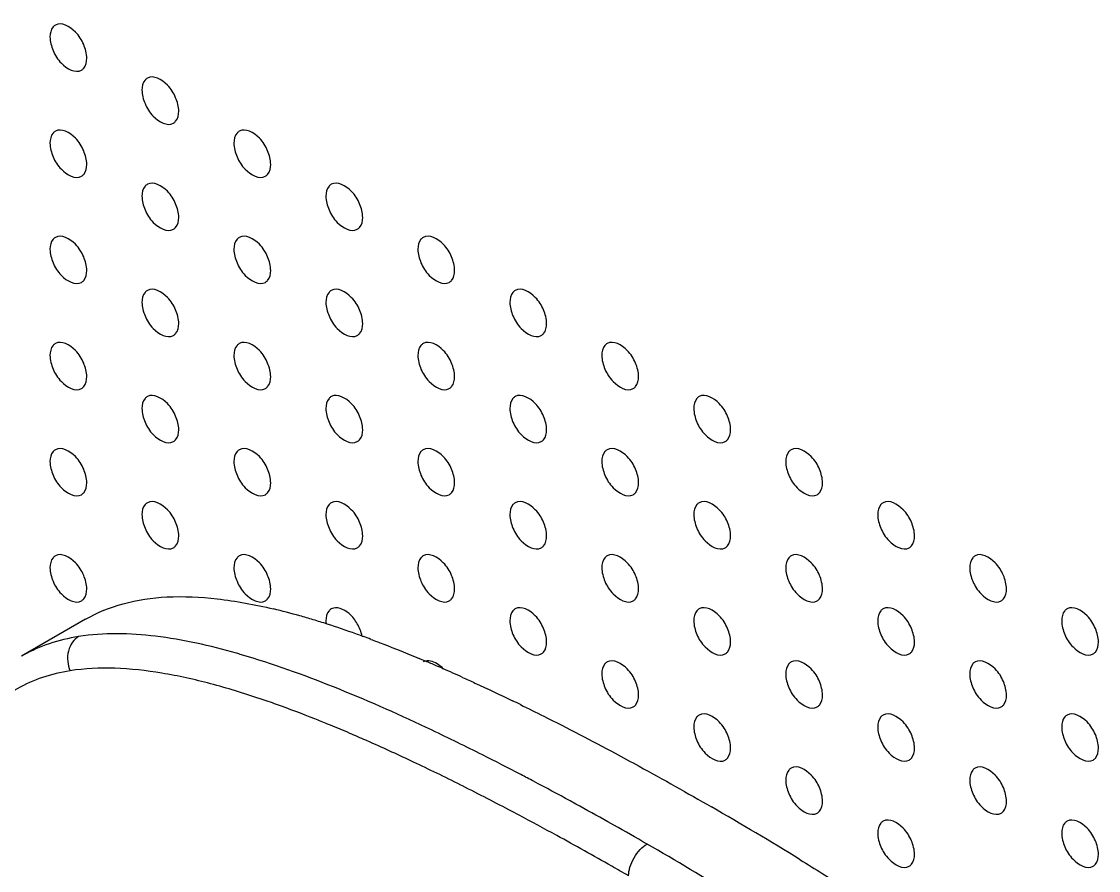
# Model space of a CAD drawing. Header units: millimetres. Extents: x 0 to 1189, y 0 to 841.
# Drawn here: x 138.58 to 179.98, y 384.7 to 417.35 of the extents above; entities that cross this region are included whole.
import ezdxf

# ---------------------------------------------------------------- set-up
doc = ezdxf.new("R2010")
doc.units = ezdxf.units.MM
doc.header["$LTSCALE"] = 65.395
doc.layers.get('0').update_dxf_attribs({"linetype": 'CONTINUOUS'})
doc.layers.add('AXIS', color=7, linetype='CONTINUOUS')

msp = doc.modelspace()

# ---------------------------------------------------------------- linework, layer by layer
at = {"color": 7, "linetype": 'Continuous'}
for p, q in [((141.049, 394.36), (138.584, 392.937)), ((151.672, 393.713), (151.734, 393.69)), ((151.672, 393.712), (151.734, 393.689))]:
    msp.add_line(p, q, dxfattribs=at)
at = {"color": 9, "linetype": 'Continuous'}
for p, q in [((150.455, 390.286), (150.351, 390.328)), ((150.455, 390.286), (150.351, 390.328)), ((151.988, 389.63), (151.823, 389.703)), ((151.988, 389.63), (151.823, 389.702)), ((155.533, 387.948), (155.469, 387.98)), ((155.533, 387.947), (155.469, 387.98)), ((159.897, 387.251), (159.673, 387.373)), ((159.897, 387.249), (159.673, 387.373)), ((157.691, 386.834), (157.441, 386.966)), ((157.691, 386.833), (157.441, 386.966)), ((161.359, 386.438), (161.126, 386.569)), ((161.359, 386.436), (161.126, 386.569))]:
    msp.add_line(p, q, dxfattribs=at)
at = {"color": 7, "linetype": 'Continuous'}
for centre, radius, start, end in [((142.468, 370.453), 24.984, 74.1794, 76.5794), ((141.366, 366.464), 29.122, 73.1643, 74.2323), ((140.541, 363.721), 31.987, 72.1755, 73.1729), ((139.177, 359.486), 36.436, 70.3327, 72.1727), ((137.593, 354.968), 41.224, 70.0299, 70.3723), ((136.879, 353.01), 43.308, 69.5411, 69.9397), ((131.151, 338.58), 58.834, 67.02921, 67.28988), ((130.111, 336.131), 61.495, 66.60745, 67.02801), ((129, 333.558), 64.297, 66.3527, 66.60865), ((127.495, 330.128), 68.043, 65.6577, 66.35066), ((117.674, 309.089), 91.263, 63.94578, 64.15797), ((92.477, 261.327), 145.273, 58.43919, 60.0042)]:
    msp.add_arc(centre, radius, start, end, dxfattribs=at)
at = {"color": 9, "linetype": 'Continuous'}
for centre, radius, start, end in [((141.462, 387.929), 5.775, 119.4736, 119.8874), ((141.466, 387.922), 5.783, 119.1568, 119.4736), ((139.06, 365.615), 28.519, 73.7535, 74.1529), ((135.612, 355.269), 38.024, 70.3691, 71.3787), ((128.48, 336.864), 57.765, 66.83235, 67.63993), ((118.531, 314.594), 83.57, 64.60634, 64.77715), ((113.963, 305.089), 94.115, 63.25946, 64.57553), ((126.384, 331.957), 63.101, 66.22511, 66.83589), ((121.211, 320.394), 75.768, 64.64562, 66.03408), ((116.505, 310.434), 86.784, 64.00414, 64.65363), ((106.63, 290.551), 110.398, 62.39958, 63.25557), ((113.003, 303.254), 94.773, 63.37918, 64.00394), ((103.69, 284.915), 116.755, 62.12891, 62.40244), ((105.891, 289.161), 110.558, 62.20792, 63.32009), ((100.405, 278.726), 123.761, 61.38728, 62.12422), ((94.291, 267.537), 136.512, 60.6866, 61.27637), ((99.152, 276.426), 124.966, 61.29989, 62.06701), ((87.34, 255.185), 150.685, 60.02345, 60.57945), ((91.524, 262.568), 140.785, 60.3021, 61.28552), ((85.657, 252.257), 152.649, 60.02572, 60.30674)]:
    msp.add_arc(centre, radius, start, end, dxfattribs=at)
at = {"color": 7, "linetype": 'Continuous'}
for points, knots in [([(141.049, 394.36), (141.498, 394.619), (142.518, 395.034), (144.245, 395.277), (146.197, 395.181), (147.554, 394.925), (148.267, 394.755)], [0, 0, 0, 0, 0.210385, 0.441023, 0.702336, 1, 1, 1, 1]), ([(152.017, 393.586), (152.169, 393.529), (152.788, 393.294), (153.403, 393.046), (153.865, 392.853)], [0, 0, 0, 0, 0.244367, 1, 1, 1, 1]), ([(155.541, 392.122), (155.699, 392.051), (156.34, 391.758), (156.977, 391.457), (157.455, 391.225)], [0, 0, 0, 0, 0.24613, 1, 1, 1, 1]), ([(157.759, 391.077), (158.059, 390.93), (159.283, 390.324), (160.495, 389.693), (161.404, 389.205)], [0, 0, 0, 0, 0.244916, 1, 1, 1, 1]), ([(161.404, 389.205), (161.712, 389.04), (162.953, 388.367), (164.184, 387.674), (165.104, 387.142)], [0, 0, 0, 0, 0.247209, 1, 1, 1, 1]), ([(168.513, 385.112), (168.805, 384.933), (169.966, 384.213), (171.116, 383.476), (171.97, 382.913)], [0, 0, 0, 0, 0.250715, 1, 1, 1, 1])]:
    msp.add_open_spline(points, degree=3, knots=knots, dxfattribs=at)
at = {"color": 9, "linetype": 'Continuous'}
for points, knots in [([(146.847, 393.05), (145.827, 393.34), (143.828, 393.795), (141.749, 393.848), (140.776, 393.692)], [0, 0, 0, 0, 0.518258, 1, 1, 1, 1]), ([(140.776, 393.692), (140.395, 393.63), (139.66, 393.455), (138.967, 393.151), (138.648, 392.973)], [0, 0, 0, 0, 0.514113, 1, 1, 1, 1]), ([(140.776, 393.692), (140.685, 393.639), (140.511, 393.475), (140.364, 393.134), (140.339, 392.745), (140.402, 392.49), (140.45, 392.376)], [0, 0, 0, 0, 0.216293, 0.471754, 0.744658, 1, 1, 1, 1]), ([(154.143, 390.196), (152.97, 390.749), (150.64, 391.781), (148.239, 392.645), (147.038, 392.995)], [0, 0, 0, 0, 0.509006, 1, 1, 1, 1]), ([(147.753, 391.302), (147.124, 391.514), (145.879, 391.895), (144.014, 392.314), (142.203, 392.519), (141.015, 392.467), (140.45, 392.376)], [0, 0, 0, 0, 0.267372, 0.524516, 0.769178, 1, 1, 1, 1]), ([(140.45, 392.376), (140.091, 392.318), (139.389, 392.151), (138.402, 391.718), (137.519, 391.098), (137.02, 390.576), (136.793, 390.293)], [0, 0, 0, 0, 0.25306, 0.500294, 0.747206, 1, 1, 1, 1]), ([(150.351, 390.328), (150.187, 390.395), (149.536, 390.658), (148.88, 390.906), (148.386, 391.082)], [0, 0, 0, 0, 0.252304, 1, 1, 1, 1]), ([(161.922, 384.489), (161.922, 384.6), (161.964, 384.844), (162.116, 385.193), (162.342, 385.5), (162.533, 385.658), (162.629, 385.713)], [0, 0, 0, 0, 0.227123, 0.500001, 0.772878, 1, 1, 1, 1]), ([(175.743, 377.024), (173.632, 378.674), (169.33, 381.691), (164.852, 384.429), (162.629, 385.713)], [0, 0, 0, 0, 0.510688, 1, 1, 1, 1])]:
    msp.add_open_spline(points, degree=3, knots=knots, dxfattribs=at)
at = {"layer": 'AXIS', "color": 7, "linetype": 'Continuous'}
for points, knots in [([(141.092, 415.937), (141.092, 416.116), (140.986, 416.49), (140.673, 417.017), (140.119, 417.347), (139.884, 417.211)], [0, 0, 0, 0, 0.277753, 0.577543, 1, 1, 1, 1]), ([(139.884, 417.211), (139.852, 417.192), (139.717, 417.078), (139.678, 416.887), (139.678, 416.753)], [0, 0, 0, 0, 0.220867, 1, 1, 1, 1]), ([(139.678, 416.753), (139.678, 416.575), (139.784, 416.2), (140.097, 415.673), (140.651, 415.343), (140.886, 415.48)], [0, 0, 0, 0, 0.277753, 0.577543, 1, 1, 1, 1]), ([(140.886, 415.48), (140.919, 415.499), (141.053, 415.612), (141.092, 415.803), (141.092, 415.937)], [0, 0, 0, 0, 0.220867, 1, 1, 1, 1]), ([(144.628, 413.896), (144.628, 414.074), (144.522, 414.449), (144.209, 414.976), (143.655, 415.306), (143.42, 415.17)], [0, 0, 0, 0, 0.277753, 0.577543, 1, 1, 1, 1]), ([(143.42, 415.17), (143.387, 415.15), (143.253, 415.037), (143.214, 414.846), (143.214, 414.712)], [0, 0, 0, 0, 0.220867, 1, 1, 1, 1]), ([(143.214, 414.712), (143.214, 414.533), (143.32, 414.159), (143.632, 413.632), (144.186, 413.302), (144.421, 413.438)], [0, 0, 0, 0, 0.277753, 0.577543, 1, 1, 1, 1]), ([(144.421, 413.438), (144.454, 413.457), (144.589, 413.571), (144.628, 413.762), (144.628, 413.896)], [0, 0, 0, 0, 0.220867, 1, 1, 1, 1]), ([(141.092, 411.854), (141.092, 412.033), (140.986, 412.408), (140.673, 412.934), (140.119, 413.265), (139.884, 413.128)], [0, 0, 0, 0, 0.277753, 0.577543, 1, 1, 1, 1]), ([(148.163, 411.854), (148.163, 412.033), (148.057, 412.408), (147.744, 412.934), (147.191, 413.265), (146.955, 413.128)], [0, 0, 0, 0, 0.277753, 0.577543, 1, 1, 1, 1]), ([(139.884, 413.128), (139.852, 413.109), (139.717, 412.996), (139.678, 412.805), (139.678, 412.671)], [0, 0, 0, 0, 0.220867, 1, 1, 1, 1]), ([(146.955, 413.128), (146.923, 413.109), (146.788, 412.996), (146.749, 412.805), (146.749, 412.671)], [0, 0, 0, 0, 0.220867, 1, 1, 1, 1]), ([(139.678, 412.671), (139.678, 412.492), (139.784, 412.117), (140.097, 411.591), (140.651, 411.26), (140.886, 411.397)], [0, 0, 0, 0, 0.277753, 0.577543, 1, 1, 1, 1]), ([(146.749, 412.671), (146.749, 412.492), (146.855, 412.117), (147.168, 411.591), (147.722, 411.26), (147.957, 411.397)], [0, 0, 0, 0, 0.277753, 0.577543, 1, 1, 1, 1]), ([(140.886, 411.397), (140.919, 411.416), (141.053, 411.53), (141.092, 411.72), (141.092, 411.854)], [0, 0, 0, 0, 0.220867, 1, 1, 1, 1]), ([(147.957, 411.397), (147.99, 411.416), (148.124, 411.53), (148.163, 411.72), (148.163, 411.854)], [0, 0, 0, 0, 0.220867, 1, 1, 1, 1]), ([(144.628, 409.813), (144.628, 409.992), (144.522, 410.367), (144.209, 410.893), (143.655, 411.224), (143.42, 411.087)], [0, 0, 0, 0, 0.277753, 0.577543, 1, 1, 1, 1]), ([(151.699, 409.813), (151.699, 409.992), (151.593, 410.367), (151.28, 410.893), (150.726, 411.224), (150.491, 411.087)], [0, 0, 0, 0, 0.277753, 0.577543, 1, 1, 1, 1]), ([(143.42, 411.087), (143.387, 411.068), (143.253, 410.954), (143.214, 410.764), (143.214, 410.63)], [0, 0, 0, 0, 0.220867, 1, 1, 1, 1]), ([(150.491, 411.087), (150.458, 411.068), (150.324, 410.955), (150.285, 410.764), (150.285, 410.63)], [0, 0, 0, 0, 0.220867, 1, 1, 1, 1]), ([(143.214, 410.63), (143.214, 410.451), (143.32, 410.076), (143.632, 409.55), (144.186, 409.219), (144.421, 409.356)], [0, 0, 0, 0, 0.277753, 0.577543, 1, 1, 1, 1]), ([(150.285, 410.63), (150.285, 410.451), (150.391, 410.076), (150.703, 409.55), (151.257, 409.219), (151.492, 409.356)], [0, 0, 0, 0, 0.277753, 0.577543, 1, 1, 1, 1]), ([(144.421, 409.356), (144.454, 409.375), (144.589, 409.488), (144.628, 409.679), (144.628, 409.813)], [0, 0, 0, 0, 0.220867, 1, 1, 1, 1]), ([(151.492, 409.356), (151.525, 409.375), (151.66, 409.488), (151.699, 409.679), (151.699, 409.813)], [0, 0, 0, 0, 0.220867, 1, 1, 1, 1]), ([(139.884, 409.046), (139.852, 409.027), (139.717, 408.913), (139.678, 408.722), (139.678, 408.588)], [0, 0, 0, 0, 0.220867, 1, 1, 1, 1]), ([(141.092, 407.772), (141.092, 407.951), (140.986, 408.325), (140.673, 408.852), (140.119, 409.182), (139.884, 409.046)], [0, 0, 0, 0, 0.277753, 0.577543, 1, 1, 1, 1]), ([(146.955, 409.046), (146.923, 409.027), (146.788, 408.913), (146.749, 408.723), (146.749, 408.588)], [0, 0, 0, 0, 0.220867, 1, 1, 1, 1]), ([(148.163, 407.772), (148.163, 407.951), (148.057, 408.325), (147.744, 408.852), (147.191, 409.182), (146.955, 409.046)], [0, 0, 0, 0, 0.277753, 0.577543, 1, 1, 1, 1]), ([(154.027, 409.046), (153.994, 409.027), (153.859, 408.913), (153.82, 408.723), (153.82, 408.588)], [0, 0, 0, 0, 0.220867, 1, 1, 1, 1]), ([(155.234, 407.772), (155.234, 407.951), (155.128, 408.326), (154.815, 408.852), (154.262, 409.182), (154.027, 409.046)], [0, 0, 0, 0, 0.277753, 0.577543, 1, 1, 1, 1]), ([(139.678, 408.588), (139.678, 408.41), (139.784, 408.035), (140.097, 407.508), (140.651, 407.178), (140.886, 407.315)], [0, 0, 0, 0, 0.277753, 0.577543, 1, 1, 1, 1]), ([(146.749, 408.588), (146.749, 408.41), (146.855, 408.035), (147.168, 407.509), (147.722, 407.178), (147.957, 407.315)], [0, 0, 0, 0, 0.277753, 0.577543, 1, 1, 1, 1]), ([(153.82, 408.588), (153.82, 408.41), (153.926, 408.035), (154.239, 407.509), (154.793, 407.178), (155.028, 407.315)], [0, 0, 0, 0, 0.277753, 0.577543, 1, 1, 1, 1]), ([(140.886, 407.315), (140.919, 407.334), (141.053, 407.447), (141.092, 407.638), (141.092, 407.772)], [0, 0, 0, 0, 0.220867, 1, 1, 1, 1]), ([(147.957, 407.315), (147.99, 407.334), (148.124, 407.447), (148.163, 407.638), (148.163, 407.772)], [0, 0, 0, 0, 0.220867, 1, 1, 1, 1]), ([(155.028, 407.315), (155.061, 407.334), (155.195, 407.447), (155.234, 407.638), (155.234, 407.772)], [0, 0, 0, 0, 0.220867, 1, 1, 1, 1]), ([(143.42, 407.005), (143.387, 406.985), (143.253, 406.872), (143.214, 406.681), (143.214, 406.547)], [0, 0, 0, 0, 0.220867, 1, 1, 1, 1]), ([(144.628, 405.731), (144.628, 405.909), (144.522, 406.284), (144.209, 406.811), (143.655, 407.141), (143.42, 407.005)], [0, 0, 0, 0, 0.277753, 0.577543, 1, 1, 1, 1]), ([(150.491, 407.005), (150.458, 406.985), (150.324, 406.872), (150.285, 406.681), (150.285, 406.547)], [0, 0, 0, 0, 0.220867, 1, 1, 1, 1]), ([(151.699, 405.731), (151.699, 405.909), (151.593, 406.284), (151.28, 406.811), (150.726, 407.141), (150.491, 407.005)], [0, 0, 0, 0, 0.277753, 0.577543, 1, 1, 1, 1]), ([(157.562, 407.005), (157.529, 406.986), (157.395, 406.872), (157.356, 406.681), (157.356, 406.547)], [0, 0, 0, 0, 0.220867, 1, 1, 1, 1]), ([(158.77, 405.731), (158.77, 405.91), (158.664, 406.284), (158.351, 406.811), (157.797, 407.141), (157.562, 407.005)], [0, 0, 0, 0, 0.277753, 0.577543, 1, 1, 1, 1]), ([(143.214, 406.547), (143.214, 406.368), (143.32, 405.994), (143.632, 405.467), (144.186, 405.137), (144.421, 405.273)], [0, 0, 0, 0, 0.277753, 0.577543, 1, 1, 1, 1]), ([(150.285, 406.547), (150.285, 406.368), (150.391, 405.994), (150.703, 405.467), (151.257, 405.137), (151.492, 405.273)], [0, 0, 0, 0, 0.277753, 0.577543, 1, 1, 1, 1]), ([(157.356, 406.547), (157.356, 406.368), (157.462, 405.994), (157.775, 405.467), (158.328, 405.137), (158.563, 405.273)], [0, 0, 0, 0, 0.277753, 0.577543, 1, 1, 1, 1]), ([(144.421, 405.273), (144.454, 405.292), (144.589, 405.406), (144.628, 405.597), (144.628, 405.731)], [0, 0, 0, 0, 0.220867, 1, 1, 1, 1]), ([(151.492, 405.273), (151.525, 405.292), (151.66, 405.406), (151.699, 405.597), (151.699, 405.731)], [0, 0, 0, 0, 0.220867, 1, 1, 1, 1]), ([(158.563, 405.273), (158.596, 405.292), (158.731, 405.406), (158.77, 405.597), (158.77, 405.731)], [0, 0, 0, 0, 0.220867, 1, 1, 1, 1]), ([(139.884, 404.963), (139.852, 404.944), (139.717, 404.831), (139.678, 404.64), (139.678, 404.506)], [0, 0, 0, 0, 0.220867, 1, 1, 1, 1]), ([(141.092, 403.689), (141.092, 403.868), (140.986, 404.243), (140.673, 404.769), (140.119, 405.1), (139.884, 404.963)], [0, 0, 0, 0, 0.277753, 0.577543, 1, 1, 1, 1]), ([(146.955, 404.963), (146.923, 404.944), (146.788, 404.831), (146.749, 404.64), (146.749, 404.506)], [0, 0, 0, 0, 0.220867, 1, 1, 1, 1]), ([(148.163, 403.689), (148.163, 403.868), (148.057, 404.243), (147.744, 404.769), (147.191, 405.1), (146.955, 404.963)], [0, 0, 0, 0, 0.277753, 0.577543, 1, 1, 1, 1]), ([(154.027, 404.963), (153.994, 404.944), (153.859, 404.831), (153.82, 404.64), (153.82, 404.506)], [0, 0, 0, 0, 0.220867, 1, 1, 1, 1]), ([(155.234, 403.689), (155.234, 403.868), (155.128, 404.243), (154.815, 404.769), (154.262, 405.1), (154.027, 404.963)], [0, 0, 0, 0, 0.277753, 0.577543, 1, 1, 1, 1]), ([(161.098, 404.963), (161.065, 404.944), (160.93, 404.831), (160.891, 404.64), (160.891, 404.506)], [0, 0, 0, 0, 0.220867, 1, 1, 1, 1]), ([(162.305, 403.69), (162.305, 403.868), (162.199, 404.243), (161.887, 404.769), (161.333, 405.1), (161.098, 404.963)], [0, 0, 0, 0, 0.277753, 0.577543, 1, 1, 1, 1]), ([(139.678, 404.506), (139.678, 404.327), (139.784, 403.952), (140.097, 403.426), (140.651, 403.095), (140.886, 403.232)], [0, 0, 0, 0, 0.277753, 0.577543, 1, 1, 1, 1]), ([(146.749, 404.506), (146.749, 404.327), (146.855, 403.952), (147.168, 403.426), (147.722, 403.095), (147.957, 403.232)], [0, 0, 0, 0, 0.277753, 0.577543, 1, 1, 1, 1]), ([(153.82, 404.506), (153.82, 404.327), (153.926, 403.952), (154.239, 403.426), (154.793, 403.095), (155.028, 403.232)], [0, 0, 0, 0, 0.277753, 0.577543, 1, 1, 1, 1]), ([(160.891, 404.506), (160.891, 404.327), (160.997, 403.952), (161.31, 403.426), (161.864, 403.096), (162.099, 403.232)], [0, 0, 0, 0, 0.277753, 0.577543, 1, 1, 1, 1]), ([(140.886, 403.232), (140.919, 403.251), (141.053, 403.365), (141.092, 403.555), (141.092, 403.689)], [0, 0, 0, 0, 0.220867, 1, 1, 1, 1]), ([(147.957, 403.232), (147.99, 403.251), (148.124, 403.365), (148.163, 403.555), (148.163, 403.689)], [0, 0, 0, 0, 0.220867, 1, 1, 1, 1]), ([(155.028, 403.232), (155.061, 403.251), (155.195, 403.365), (155.234, 403.555), (155.234, 403.689)], [0, 0, 0, 0, 0.220867, 1, 1, 1, 1]), ([(162.099, 403.232), (162.132, 403.251), (162.266, 403.365), (162.305, 403.555), (162.305, 403.69)], [0, 0, 0, 0, 0.220867, 1, 1, 1, 1]), ([(143.42, 402.922), (143.387, 402.903), (143.253, 402.789), (143.214, 402.599), (143.214, 402.465)], [0, 0, 0, 0, 0.220867, 1, 1, 1, 1]), ([(144.628, 401.648), (144.628, 401.827), (144.522, 402.202), (144.209, 402.728), (143.655, 403.059), (143.42, 402.922)], [0, 0, 0, 0, 0.277753, 0.577543, 1, 1, 1, 1]), ([(150.491, 402.922), (150.458, 402.903), (150.324, 402.789), (150.285, 402.599), (150.285, 402.465)], [0, 0, 0, 0, 0.220867, 1, 1, 1, 1]), ([(151.699, 401.648), (151.699, 401.827), (151.593, 402.202), (151.28, 402.728), (150.726, 403.059), (150.491, 402.922)], [0, 0, 0, 0, 0.277753, 0.577543, 1, 1, 1, 1]), ([(157.562, 402.922), (157.529, 402.903), (157.395, 402.79), (157.356, 402.599), (157.356, 402.465)], [0, 0, 0, 0, 0.220867, 1, 1, 1, 1]), ([(158.77, 401.648), (158.77, 401.827), (158.664, 402.202), (158.351, 402.728), (157.797, 403.059), (157.562, 402.922)], [0, 0, 0, 0, 0.277753, 0.577543, 1, 1, 1, 1]), ([(164.633, 402.922), (164.6, 402.903), (164.466, 402.79), (164.427, 402.599), (164.427, 402.465)], [0, 0, 0, 0, 0.220867, 1, 1, 1, 1]), ([(165.841, 401.648), (165.841, 401.827), (165.735, 402.202), (165.422, 402.728), (164.868, 403.059), (164.633, 402.922)], [0, 0, 0, 0, 0.277753, 0.577543, 1, 1, 1, 1]), ([(143.214, 402.465), (143.214, 402.286), (143.32, 401.911), (143.632, 401.385), (144.186, 401.054), (144.421, 401.191)], [0, 0, 0, 0, 0.277753, 0.577543, 1, 1, 1, 1]), ([(150.285, 402.465), (150.285, 402.286), (150.391, 401.911), (150.703, 401.385), (151.257, 401.054), (151.492, 401.191)], [0, 0, 0, 0, 0.277753, 0.577543, 1, 1, 1, 1]), ([(157.356, 402.465), (157.356, 402.286), (157.462, 401.911), (157.775, 401.385), (158.328, 401.054), (158.563, 401.191)], [0, 0, 0, 0, 0.277753, 0.577543, 1, 1, 1, 1]), ([(164.427, 402.465), (164.427, 402.286), (164.533, 401.911), (164.846, 401.385), (165.399, 401.054), (165.635, 401.191)], [0, 0, 0, 0, 0.277753, 0.577543, 1, 1, 1, 1]), ([(144.421, 401.191), (144.454, 401.21), (144.589, 401.323), (144.628, 401.514), (144.628, 401.648)], [0, 0, 0, 0, 0.220867, 1, 1, 1, 1]), ([(151.492, 401.191), (151.525, 401.21), (151.66, 401.323), (151.699, 401.514), (151.699, 401.648)], [0, 0, 0, 0, 0.220867, 1, 1, 1, 1]), ([(158.563, 401.191), (158.596, 401.21), (158.731, 401.323), (158.77, 401.514), (158.77, 401.648)], [0, 0, 0, 0, 0.220867, 1, 1, 1, 1]), ([(165.635, 401.191), (165.667, 401.21), (165.802, 401.324), (165.841, 401.514), (165.841, 401.648)], [0, 0, 0, 0, 0.220867, 1, 1, 1, 1]), ([(139.884, 400.881), (139.852, 400.862), (139.717, 400.748), (139.678, 400.557), (139.678, 400.423)], [0, 0, 0, 0, 0.220867, 1, 1, 1, 1]), ([(141.092, 399.607), (141.092, 399.786), (140.986, 400.16), (140.673, 400.687), (140.119, 401.017), (139.884, 400.881)], [0, 0, 0, 0, 0.277753, 0.577543, 1, 1, 1, 1]), ([(146.955, 400.881), (146.923, 400.862), (146.788, 400.748), (146.749, 400.558), (146.749, 400.423)], [0, 0, 0, 0, 0.220867, 1, 1, 1, 1]), ([(148.163, 399.607), (148.163, 399.786), (148.057, 400.16), (147.744, 400.687), (147.191, 401.017), (146.955, 400.881)], [0, 0, 0, 0, 0.277753, 0.577543, 1, 1, 1, 1]), ([(154.027, 400.881), (153.994, 400.862), (153.859, 400.748), (153.82, 400.558), (153.82, 400.423)], [0, 0, 0, 0, 0.220867, 1, 1, 1, 1]), ([(155.234, 399.607), (155.234, 399.786), (155.128, 400.161), (154.815, 400.687), (154.262, 401.017), (154.027, 400.881)], [0, 0, 0, 0, 0.277753, 0.577543, 1, 1, 1, 1]), ([(161.098, 400.881), (161.065, 400.862), (160.93, 400.748), (160.891, 400.558), (160.891, 400.424)], [0, 0, 0, 0, 0.220867, 1, 1, 1, 1]), ([(162.305, 399.607), (162.305, 399.786), (162.199, 400.161), (161.887, 400.687), (161.333, 401.018), (161.098, 400.881)], [0, 0, 0, 0, 0.277753, 0.577543, 1, 1, 1, 1]), ([(168.169, 400.881), (168.136, 400.862), (168.001, 400.748), (167.962, 400.558), (167.962, 400.424)], [0, 0, 0, 0, 0.220867, 1, 1, 1, 1]), ([(169.376, 399.607), (169.376, 399.786), (169.27, 400.161), (168.958, 400.687), (168.404, 401.018), (168.169, 400.881)], [0, 0, 0, 0, 0.277753, 0.577543, 1, 1, 1, 1]), ([(139.678, 400.423), (139.678, 400.245), (139.784, 399.87), (140.097, 399.343), (140.651, 399.013), (140.886, 399.149)], [0, 0, 0, 0, 0.277753, 0.577543, 1, 1, 1, 1]), ([(146.749, 400.423), (146.749, 400.245), (146.855, 399.87), (147.168, 399.344), (147.722, 399.013), (147.957, 399.15)], [0, 0, 0, 0, 0.277753, 0.577543, 1, 1, 1, 1]), ([(153.82, 400.423), (153.82, 400.245), (153.926, 399.87), (154.239, 399.344), (154.793, 399.013), (155.028, 399.15)], [0, 0, 0, 0, 0.277753, 0.577543, 1, 1, 1, 1]), ([(160.891, 400.424), (160.891, 400.245), (160.997, 399.87), (161.31, 399.344), (161.864, 399.013), (162.099, 399.15)], [0, 0, 0, 0, 0.277753, 0.577543, 1, 1, 1, 1]), ([(167.962, 400.424), (167.962, 400.245), (168.068, 399.87), (168.381, 399.344), (168.935, 399.013), (169.17, 399.15)], [0, 0, 0, 0, 0.277753, 0.577543, 1, 1, 1, 1]), ([(140.886, 399.149), (140.919, 399.169), (141.053, 399.282), (141.092, 399.473), (141.092, 399.607)], [0, 0, 0, 0, 0.220867, 1, 1, 1, 1]), ([(147.957, 399.15), (147.99, 399.169), (148.124, 399.282), (148.163, 399.473), (148.163, 399.607)], [0, 0, 0, 0, 0.220867, 1, 1, 1, 1]), ([(155.028, 399.15), (155.061, 399.169), (155.195, 399.282), (155.234, 399.473), (155.234, 399.607)], [0, 0, 0, 0, 0.220867, 1, 1, 1, 1]), ([(162.099, 399.15), (162.132, 399.169), (162.266, 399.282), (162.305, 399.473), (162.305, 399.607)], [0, 0, 0, 0, 0.220867, 1, 1, 1, 1]), ([(169.17, 399.15), (169.203, 399.169), (169.337, 399.282), (169.376, 399.473), (169.376, 399.607)], [0, 0, 0, 0, 0.220867, 1, 1, 1, 1]), ([(143.42, 398.839), (143.387, 398.82), (143.253, 398.707), (143.214, 398.516), (143.214, 398.382)], [0, 0, 0, 0, 0.220867, 1, 1, 1, 1]), ([(144.628, 397.566), (144.628, 397.744), (144.522, 398.119), (144.209, 398.646), (143.655, 398.976), (143.42, 398.839)], [0, 0, 0, 0, 0.277753, 0.577543, 1, 1, 1, 1]), ([(150.491, 398.84), (150.458, 398.82), (150.324, 398.707), (150.285, 398.516), (150.285, 398.382)], [0, 0, 0, 0, 0.220867, 1, 1, 1, 1]), ([(151.699, 397.566), (151.699, 397.744), (151.593, 398.119), (151.28, 398.646), (150.726, 398.976), (150.491, 398.84)], [0, 0, 0, 0, 0.277753, 0.577543, 1, 1, 1, 1]), ([(157.562, 398.84), (157.529, 398.821), (157.395, 398.707), (157.356, 398.516), (157.356, 398.382)], [0, 0, 0, 0, 0.220867, 1, 1, 1, 1]), ([(158.77, 397.566), (158.77, 397.745), (158.664, 398.119), (158.351, 398.646), (157.797, 398.976), (157.562, 398.84)], [0, 0, 0, 0, 0.277753, 0.577543, 1, 1, 1, 1]), ([(164.633, 398.84), (164.6, 398.821), (164.466, 398.707), (164.427, 398.516), (164.427, 398.382)], [0, 0, 0, 0, 0.220867, 1, 1, 1, 1]), ([(165.841, 397.566), (165.841, 397.745), (165.735, 398.119), (165.422, 398.646), (164.868, 398.976), (164.633, 398.84)], [0, 0, 0, 0, 0.277753, 0.577543, 1, 1, 1, 1]), ([(171.704, 398.84), (171.671, 398.821), (171.537, 398.707), (171.498, 398.516), (171.498, 398.382)], [0, 0, 0, 0, 0.220867, 1, 1, 1, 1]), ([(172.912, 397.566), (172.912, 397.745), (172.806, 398.119), (172.493, 398.646), (171.939, 398.976), (171.704, 398.84)], [0, 0, 0, 0, 0.277753, 0.577543, 1, 1, 1, 1]), ([(143.214, 398.382), (143.214, 398.203), (143.32, 397.829), (143.632, 397.302), (144.186, 396.972), (144.421, 397.108)], [0, 0, 0, 0, 0.277753, 0.577543, 1, 1, 1, 1]), ([(150.285, 398.382), (150.285, 398.203), (150.391, 397.829), (150.703, 397.302), (151.257, 396.972), (151.492, 397.108)], [0, 0, 0, 0, 0.277753, 0.577543, 1, 1, 1, 1]), ([(157.356, 398.382), (157.356, 398.203), (157.462, 397.829), (157.775, 397.302), (158.328, 396.972), (158.563, 397.108)], [0, 0, 0, 0, 0.277753, 0.577543, 1, 1, 1, 1]), ([(164.427, 398.382), (164.427, 398.204), (164.533, 397.829), (164.846, 397.302), (165.399, 396.972), (165.635, 397.108)], [0, 0, 0, 0, 0.277753, 0.577543, 1, 1, 1, 1]), ([(171.498, 398.382), (171.498, 398.204), (171.604, 397.829), (171.917, 397.302), (172.471, 396.972), (172.706, 397.109)], [0, 0, 0, 0, 0.277753, 0.577543, 1, 1, 1, 1]), ([(144.421, 397.108), (144.454, 397.127), (144.589, 397.241), (144.628, 397.432), (144.628, 397.566)], [0, 0, 0, 0, 0.220867, 1, 1, 1, 1]), ([(151.492, 397.108), (151.525, 397.127), (151.66, 397.241), (151.699, 397.432), (151.699, 397.566)], [0, 0, 0, 0, 0.220867, 1, 1, 1, 1]), ([(158.563, 397.108), (158.596, 397.127), (158.731, 397.241), (158.77, 397.432), (158.77, 397.566)], [0, 0, 0, 0, 0.220867, 1, 1, 1, 1]), ([(165.635, 397.108), (165.667, 397.128), (165.802, 397.241), (165.841, 397.432), (165.841, 397.566)], [0, 0, 0, 0, 0.220867, 1, 1, 1, 1]), ([(172.706, 397.109), (172.738, 397.128), (172.873, 397.241), (172.912, 397.432), (172.912, 397.566)], [0, 0, 0, 0, 0.220867, 1, 1, 1, 1]), ([(139.884, 396.798), (139.852, 396.779), (139.717, 396.666), (139.678, 396.475), (139.678, 396.341)], [0, 0, 0, 0, 0.220867, 1, 1, 1, 1]), ([(141.092, 395.524), (141.092, 395.703), (140.986, 396.078), (140.673, 396.604), (140.119, 396.935), (139.884, 396.798)], [0, 0, 0, 0, 0.277753, 0.577543, 1, 1, 1, 1]), ([(146.955, 396.798), (146.923, 396.779), (146.788, 396.666), (146.749, 396.475), (146.749, 396.341)], [0, 0, 0, 0, 0.220867, 1, 1, 1, 1]), ([(148.163, 395.524), (148.163, 395.703), (148.057, 396.078), (147.744, 396.604), (147.191, 396.935), (146.955, 396.798)], [0, 0, 0, 0, 0.277753, 0.577543, 1, 1, 1, 1]), ([(154.027, 396.798), (153.994, 396.779), (153.859, 396.666), (153.82, 396.475), (153.82, 396.341)], [0, 0, 0, 0, 0.220867, 1, 1, 1, 1]), ([(155.234, 395.524), (155.234, 395.703), (155.128, 396.078), (154.815, 396.604), (154.262, 396.935), (154.027, 396.798)], [0, 0, 0, 0, 0.277753, 0.577543, 1, 1, 1, 1]), ([(161.098, 396.798), (161.065, 396.779), (160.93, 396.666), (160.891, 396.475), (160.891, 396.341)], [0, 0, 0, 0, 0.220867, 1, 1, 1, 1]), ([(162.305, 395.525), (162.305, 395.703), (162.199, 396.078), (161.887, 396.604), (161.333, 396.935), (161.098, 396.798)], [0, 0, 0, 0, 0.277753, 0.577543, 1, 1, 1, 1]), ([(168.169, 396.798), (168.136, 396.779), (168.001, 396.666), (167.962, 396.475), (167.962, 396.341)], [0, 0, 0, 0, 0.220867, 1, 1, 1, 1]), ([(169.376, 395.525), (169.376, 395.703), (169.27, 396.078), (168.958, 396.605), (168.404, 396.935), (168.169, 396.798)], [0, 0, 0, 0, 0.277753, 0.577543, 1, 1, 1, 1]), ([(175.24, 396.799), (175.207, 396.779), (175.072, 396.666), (175.033, 396.475), (175.033, 396.341)], [0, 0, 0, 0, 0.220867, 1, 1, 1, 1]), ([(176.448, 395.525), (176.448, 395.703), (176.341, 396.078), (176.029, 396.605), (175.475, 396.935), (175.24, 396.799)], [0, 0, 0, 0, 0.277753, 0.577543, 1, 1, 1, 1]), ([(139.678, 396.341), (139.678, 396.162), (139.784, 395.787), (140.097, 395.261), (140.651, 394.93), (140.886, 395.067)], [0, 0, 0, 0, 0.277753, 0.577543, 1, 1, 1, 1]), ([(146.749, 396.341), (146.749, 396.162), (146.855, 395.787), (147.168, 395.261), (147.722, 394.93), (147.957, 395.067)], [0, 0, 0, 0, 0.277753, 0.577543, 1, 1, 1, 1]), ([(153.82, 396.341), (153.82, 396.162), (153.926, 395.787), (154.239, 395.261), (154.793, 394.93), (155.028, 395.067)], [0, 0, 0, 0, 0.277753, 0.577543, 1, 1, 1, 1]), ([(160.891, 396.341), (160.891, 396.162), (160.997, 395.787), (161.31, 395.261), (161.864, 394.931), (162.099, 395.067)], [0, 0, 0, 0, 0.277753, 0.577543, 1, 1, 1, 1]), ([(167.962, 396.341), (167.962, 396.162), (168.068, 395.788), (168.381, 395.261), (168.935, 394.931), (169.17, 395.067)], [0, 0, 0, 0, 0.277753, 0.577543, 1, 1, 1, 1]), ([(175.033, 396.341), (175.033, 396.162), (175.14, 395.788), (175.452, 395.261), (176.006, 394.931), (176.241, 395.067)], [0, 0, 0, 0, 0.277753, 0.577543, 1, 1, 1, 1]), ([(140.886, 395.067), (140.919, 395.086), (141.053, 395.2), (141.092, 395.39), (141.092, 395.524)], [0, 0, 0, 0, 0.220867, 1, 1, 1, 1]), ([(147.957, 395.067), (147.99, 395.086), (148.124, 395.2), (148.163, 395.39), (148.163, 395.524)], [0, 0, 0, 0, 0.220867, 1, 1, 1, 1]), ([(155.028, 395.067), (155.061, 395.086), (155.195, 395.2), (155.234, 395.39), (155.234, 395.524)], [0, 0, 0, 0, 0.220867, 1, 1, 1, 1]), ([(162.099, 395.067), (162.132, 395.086), (162.266, 395.2), (162.305, 395.39), (162.305, 395.525)], [0, 0, 0, 0, 0.220867, 1, 1, 1, 1]), ([(169.17, 395.067), (169.203, 395.086), (169.337, 395.2), (169.376, 395.39), (169.376, 395.525)], [0, 0, 0, 0, 0.220867, 1, 1, 1, 1]), ([(176.241, 395.067), (176.274, 395.086), (176.409, 395.2), (176.448, 395.391), (176.448, 395.525)], [0, 0, 0, 0, 0.220867, 1, 1, 1, 1]), ([(150.491, 394.757), (150.458, 394.738), (150.324, 394.624), (150.285, 394.434), (150.285, 394.3)], [0, 0, 0, 0, 0.220867, 1, 1, 1, 1]), ([(151.674, 393.711), (151.64, 393.877), (151.504, 394.197), (151.18, 394.642), (150.694, 394.875), (150.491, 394.757)], [0, 0, 0, 0, 0.294811, 0.589023, 1, 1, 1, 1]), ([(157.562, 394.757), (157.529, 394.738), (157.395, 394.625), (157.356, 394.434), (157.356, 394.3)], [0, 0, 0, 0, 0.220867, 1, 1, 1, 1]), ([(158.77, 393.483), (158.77, 393.662), (158.664, 394.037), (158.351, 394.563), (157.797, 394.894), (157.562, 394.757)], [0, 0, 0, 0, 0.277753, 0.577543, 1, 1, 1, 1]), ([(164.633, 394.757), (164.6, 394.738), (164.466, 394.625), (164.427, 394.434), (164.427, 394.3)], [0, 0, 0, 0, 0.220867, 1, 1, 1, 1]), ([(165.841, 393.483), (165.841, 393.662), (165.735, 394.037), (165.422, 394.563), (164.868, 394.894), (164.633, 394.757)], [0, 0, 0, 0, 0.277753, 0.577543, 1, 1, 1, 1]), ([(171.704, 394.757), (171.671, 394.738), (171.537, 394.625), (171.498, 394.434), (171.498, 394.3)], [0, 0, 0, 0, 0.220867, 1, 1, 1, 1]), ([(172.912, 393.483), (172.912, 393.662), (172.806, 394.037), (172.493, 394.563), (171.939, 394.894), (171.704, 394.757)], [0, 0, 0, 0, 0.277753, 0.577543, 1, 1, 1, 1]), ([(178.775, 394.757), (178.742, 394.738), (178.608, 394.625), (178.569, 394.434), (178.569, 394.3)], [0, 0, 0, 0, 0.220867, 1, 1, 1, 1]), ([(179.983, 393.483), (179.983, 393.662), (179.877, 394.037), (179.564, 394.563), (179.01, 394.894), (178.775, 394.757)], [0, 0, 0, 0, 0.277753, 0.577543, 1, 1, 1, 1]), ([(157.356, 394.3), (157.356, 394.121), (157.462, 393.746), (157.775, 393.22), (158.328, 392.889), (158.563, 393.026)], [0, 0, 0, 0, 0.277753, 0.577543, 1, 1, 1, 1]), ([(164.427, 394.3), (164.427, 394.121), (164.533, 393.746), (164.846, 393.22), (165.399, 392.889), (165.635, 393.026)], [0, 0, 0, 0, 0.277753, 0.577543, 1, 1, 1, 1]), ([(171.498, 394.3), (171.498, 394.121), (171.604, 393.746), (171.917, 393.22), (172.471, 392.889), (172.706, 393.026)], [0, 0, 0, 0, 0.277753, 0.577543, 1, 1, 1, 1]), ([(178.569, 394.3), (178.569, 394.121), (178.675, 393.746), (178.988, 393.22), (179.542, 392.889), (179.777, 393.026)], [0, 0, 0, 0, 0.277753, 0.577543, 1, 1, 1, 1]), ([(158.563, 393.026), (158.596, 393.045), (158.731, 393.158), (158.77, 393.349), (158.77, 393.483)], [0, 0, 0, 0, 0.220867, 1, 1, 1, 1]), ([(165.635, 393.026), (165.667, 393.045), (165.802, 393.159), (165.841, 393.349), (165.841, 393.483)], [0, 0, 0, 0, 0.220867, 1, 1, 1, 1]), ([(172.706, 393.026), (172.738, 393.045), (172.873, 393.159), (172.912, 393.349), (172.912, 393.483)], [0, 0, 0, 0, 0.220867, 1, 1, 1, 1]), ([(179.777, 393.026), (179.81, 393.045), (179.944, 393.159), (179.983, 393.349), (179.983, 393.483)], [0, 0, 0, 0, 0.220867, 1, 1, 1, 1]), ([(154.79, 392.456), (154.737, 392.512), (154.554, 392.678), (154.28, 392.795), (154.11, 392.75)], [0, 0, 0, 0, 0.303546, 1, 1, 1, 1]), ([(161.098, 392.716), (161.065, 392.697), (160.93, 392.583), (160.891, 392.393), (160.891, 392.259)], [0, 0, 0, 0, 0.220867, 1, 1, 1, 1]), ([(162.305, 391.442), (162.305, 391.621), (162.199, 391.996), (161.887, 392.522), (161.333, 392.853), (161.098, 392.716)], [0, 0, 0, 0, 0.277753, 0.577543, 1, 1, 1, 1]), ([(168.169, 392.716), (168.136, 392.697), (168.001, 392.583), (167.962, 392.393), (167.962, 392.259)], [0, 0, 0, 0, 0.220867, 1, 1, 1, 1]), ([(169.376, 391.442), (169.376, 391.621), (169.27, 391.996), (168.958, 392.522), (168.404, 392.853), (168.169, 392.716)], [0, 0, 0, 0, 0.277753, 0.577543, 1, 1, 1, 1]), ([(175.24, 392.716), (175.207, 392.697), (175.072, 392.583), (175.033, 392.393), (175.033, 392.259)], [0, 0, 0, 0, 0.220867, 1, 1, 1, 1]), ([(176.448, 391.442), (176.448, 391.621), (176.341, 391.996), (176.029, 392.522), (175.475, 392.853), (175.24, 392.716)], [0, 0, 0, 0, 0.277753, 0.577543, 1, 1, 1, 1]), ([(160.891, 392.259), (160.891, 392.08), (160.997, 391.705), (161.31, 391.179), (161.864, 390.848), (162.099, 390.985)], [0, 0, 0, 0, 0.277753, 0.577543, 1, 1, 1, 1]), ([(167.962, 392.259), (167.962, 392.08), (168.068, 391.705), (168.381, 391.179), (168.935, 390.848), (169.17, 390.985)], [0, 0, 0, 0, 0.277753, 0.577543, 1, 1, 1, 1]), ([(175.033, 392.259), (175.033, 392.08), (175.14, 391.705), (175.452, 391.179), (176.006, 390.848), (176.241, 390.985)], [0, 0, 0, 0, 0.277753, 0.577543, 1, 1, 1, 1]), ([(162.099, 390.985), (162.132, 391.004), (162.266, 391.117), (162.305, 391.308), (162.305, 391.442)], [0, 0, 0, 0, 0.220867, 1, 1, 1, 1]), ([(169.17, 390.985), (169.203, 391.004), (169.337, 391.117), (169.376, 391.308), (169.376, 391.442)], [0, 0, 0, 0, 0.220867, 1, 1, 1, 1]), ([(176.241, 390.985), (176.274, 391.004), (176.409, 391.117), (176.448, 391.308), (176.448, 391.442)], [0, 0, 0, 0, 0.220867, 1, 1, 1, 1]), ([(165.841, 389.401), (165.841, 389.58), (165.735, 389.954), (165.422, 390.481), (164.868, 390.811), (164.633, 390.675)], [0, 0, 0, 0, 0.277753, 0.577543, 1, 1, 1, 1]), ([(172.912, 389.401), (172.912, 389.58), (172.806, 389.954), (172.493, 390.481), (171.939, 390.811), (171.704, 390.675)], [0, 0, 0, 0, 0.277753, 0.577543, 1, 1, 1, 1]), ([(179.983, 389.401), (179.983, 389.58), (179.877, 389.954), (179.564, 390.481), (179.01, 390.811), (178.775, 390.675)], [0, 0, 0, 0, 0.277753, 0.577543, 1, 1, 1, 1]), ([(164.633, 390.675), (164.6, 390.656), (164.466, 390.542), (164.427, 390.351), (164.427, 390.217)], [0, 0, 0, 0, 0.220867, 1, 1, 1, 1]), ([(171.704, 390.675), (171.671, 390.656), (171.537, 390.542), (171.498, 390.351), (171.498, 390.217)], [0, 0, 0, 0, 0.220867, 1, 1, 1, 1]), ([(178.775, 390.675), (178.742, 390.656), (178.608, 390.542), (178.569, 390.352), (178.569, 390.217)], [0, 0, 0, 0, 0.220867, 1, 1, 1, 1]), ([(164.427, 390.217), (164.427, 390.039), (164.533, 389.664), (164.846, 389.137), (165.399, 388.807), (165.635, 388.943)], [0, 0, 0, 0, 0.277753, 0.577543, 1, 1, 1, 1]), ([(171.498, 390.217), (171.498, 390.039), (171.604, 389.664), (171.917, 389.137), (172.471, 388.807), (172.706, 388.944)], [0, 0, 0, 0, 0.277753, 0.577543, 1, 1, 1, 1]), ([(178.569, 390.217), (178.569, 390.039), (178.675, 389.664), (178.988, 389.138), (179.542, 388.807), (179.777, 388.944)], [0, 0, 0, 0, 0.277753, 0.577543, 1, 1, 1, 1]), ([(165.635, 388.943), (165.667, 388.963), (165.802, 389.076), (165.841, 389.267), (165.841, 389.401)], [0, 0, 0, 0, 0.220867, 1, 1, 1, 1]), ([(172.706, 388.944), (172.738, 388.963), (172.873, 389.076), (172.912, 389.267), (172.912, 389.401)], [0, 0, 0, 0, 0.220867, 1, 1, 1, 1]), ([(179.777, 388.944), (179.81, 388.963), (179.944, 389.076), (179.983, 389.267), (179.983, 389.401)], [0, 0, 0, 0, 0.220867, 1, 1, 1, 1]), ([(169.376, 387.36), (169.376, 387.538), (169.27, 387.913), (168.958, 388.439), (168.404, 388.77), (168.169, 388.633)], [0, 0, 0, 0, 0.277753, 0.577543, 1, 1, 1, 1]), ([(176.448, 387.36), (176.448, 387.538), (176.341, 387.913), (176.029, 388.44), (175.475, 388.77), (175.24, 388.634)], [0, 0, 0, 0, 0.277753, 0.577543, 1, 1, 1, 1]), ([(168.169, 388.633), (168.136, 388.614), (168.001, 388.501), (167.962, 388.31), (167.962, 388.176)], [0, 0, 0, 0, 0.220867, 1, 1, 1, 1]), ([(175.24, 388.634), (175.207, 388.614), (175.072, 388.501), (175.033, 388.31), (175.033, 388.176)], [0, 0, 0, 0, 0.220867, 1, 1, 1, 1]), ([(167.962, 388.176), (167.962, 387.997), (168.068, 387.623), (168.381, 387.096), (168.935, 386.766), (169.17, 386.902)], [0, 0, 0, 0, 0.277753, 0.577543, 1, 1, 1, 1]), ([(175.033, 388.176), (175.033, 387.997), (175.14, 387.623), (175.452, 387.096), (176.006, 386.766), (176.241, 386.902)], [0, 0, 0, 0, 0.277753, 0.577543, 1, 1, 1, 1]), ([(169.17, 386.902), (169.203, 386.921), (169.337, 387.035), (169.376, 387.225), (169.376, 387.36)], [0, 0, 0, 0, 0.220867, 1, 1, 1, 1]), ([(176.241, 386.902), (176.274, 386.921), (176.409, 387.035), (176.448, 387.226), (176.448, 387.36)], [0, 0, 0, 0, 0.220867, 1, 1, 1, 1]), ([(172.912, 385.318), (172.912, 385.497), (172.806, 385.872), (172.493, 386.398), (171.939, 386.729), (171.704, 386.592)], [0, 0, 0, 0, 0.277753, 0.577543, 1, 1, 1, 1]), ([(179.983, 385.318), (179.983, 385.497), (179.877, 385.872), (179.564, 386.398), (179.01, 386.729), (178.775, 386.592)], [0, 0, 0, 0, 0.277753, 0.577543, 1, 1, 1, 1]), ([(171.704, 386.592), (171.671, 386.573), (171.537, 386.46), (171.498, 386.269), (171.498, 386.135)], [0, 0, 0, 0, 0.220867, 1, 1, 1, 1]), ([(178.775, 386.592), (178.742, 386.573), (178.608, 386.46), (178.569, 386.269), (178.569, 386.135)], [0, 0, 0, 0, 0.220867, 1, 1, 1, 1]), ([(171.498, 386.135), (171.498, 385.956), (171.604, 385.581), (171.917, 385.055), (172.471, 384.724), (172.706, 384.861)], [0, 0, 0, 0, 0.277753, 0.577543, 1, 1, 1, 1]), ([(178.569, 386.135), (178.569, 385.956), (178.675, 385.581), (178.988, 385.055), (179.542, 384.724), (179.777, 384.861)], [0, 0, 0, 0, 0.277753, 0.577543, 1, 1, 1, 1]), ([(172.706, 384.861), (172.738, 384.88), (172.873, 384.994), (172.912, 385.184), (172.912, 385.318)], [0, 0, 0, 0, 0.220867, 1, 1, 1, 1]), ([(179.777, 384.861), (179.81, 384.88), (179.944, 384.994), (179.983, 385.184), (179.983, 385.318)], [0, 0, 0, 0, 0.220867, 1, 1, 1, 1])]:
    msp.add_open_spline(points, degree=3, knots=knots, dxfattribs=at)
for points in [[(150.285, 394.3), (150.285, 394.262), (150.287, 394.223), (150.291, 394.186)], [(154.11, 392.75), (154.081, 392.743), (154.053, 392.731), (154.027, 392.716)]]:
    msp.add_open_spline(points, degree=3, dxfattribs=at)

doc.saveas('drawing.dxf')
